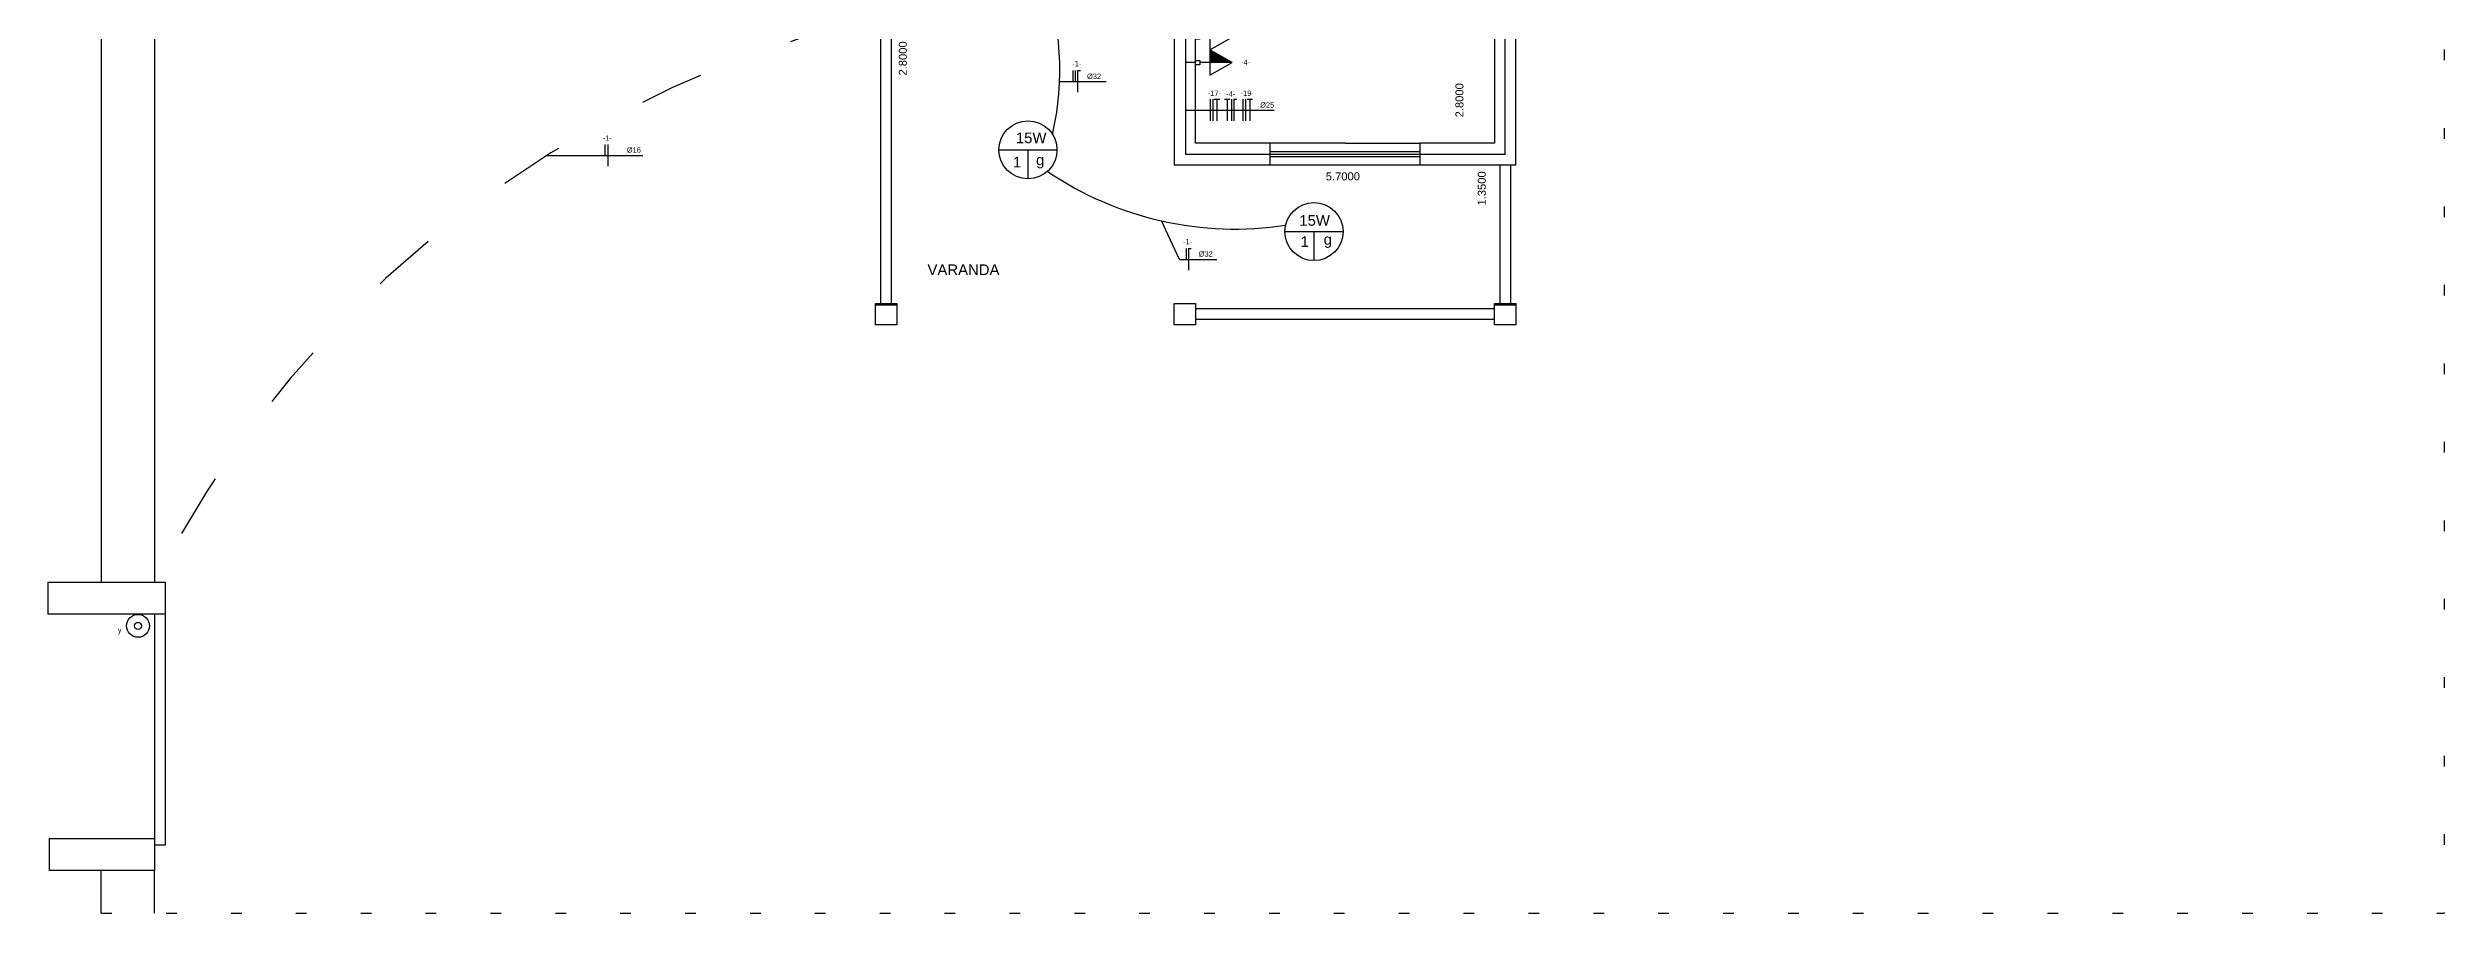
# Model space of a CAD drawing. Header units: millimetres. Extents: x 1243.1 to 1287.5, y 2013.3 to 2037.6.
# Drawn here: x 1244.41 to 1266.87, y 2013.31 to 2021.41 of the extents above; entities that cross this region are included whole.
import ezdxf

# ---------------------------------------------------------------- set-up
doc = ezdxf.new("R2010")
doc.units = ezdxf.units.MM
doc.linetypes.add('ACAD_ISO03W100', pattern=[30, 12, -18])
doc.linetypes.add('PONTO', pattern=[6.35, 0, -6.35])
for name, color, linetype in [('Auxiliar', 254, 'Continuous'), ('Cerca Viva', 8, 'Continuous'), ('Condutores', 4, 'Continuous'), ('Cotas', 7, 'Continuous'), ('Eletrodutos', 1, 'Continuous'), ('Eletrodutos chão', 1, 'ACAD_ISO03W100'), ('Interruptores', 3, 'Continuous'), ('Janelas', 9, 'Continuous'), ('Paredes', 8, 'Continuous'), ('Paredes baixas', 8, 'Continuous'), ('Paredes Imaginárias', 8, 'PONTO'), ('Pontos de luz', 5, 'Continuous'), ('Textos', 7, 'Continuous'), ('Tomadas', 4, 'Continuous')]:
    doc.layers.add(name, color=color, linetype=linetype)
doc.styles.get("Standard").update_dxf_attribs({"font": 'arial.ttf'})
doc.dimstyles.new('Cópia de Standard', dxfattribs={"dimtxt": 0.075, "dimasz": 0.18, "dimexe": 0.18, "dimexo": 0.0625, "dimgap": 0.084, "dimtad": 1, "dimjust": 1, "dimdec": 4, "dimzin": 0, "dimdsep": 46, "dimtxsty": 'Standard', "dimblk": 'NONE', "dimcen": 0.09, "dimse1": 1, "dimse2": 1, "dimsd1": 1, "dimsd2": 1, "dimadec": 0, "dimazin": 0, "dimtfac": 1, "dimtdec": 4, "dimtofl": 0, "dimtmove": 0, "dimatfit": 3, "dimldrblk": 'NONE', "dimfxl": 1, "dimtolj": 1, "dimtzin": 0, "dimarcsym": 0})
pattern_1 = [(360, (-21.785, 0.336), (2e-15, 6.985), [5.08, -1.905]), (90, (-21.785, 0.336), (-6.985, 2e-15), [5.08, -1.905])]

# ---------------------------------------------------------------- blocks, each defined once
blk = doc.blocks.new('J3')
at = {"layer": 'Janelas'}
for p, q in [((-0.7, -0.2), (-0.7, 0)), ((0, 0), (-0.7, 0)), ((0, 0), (0.7, 0)), ((-0.7, -0.075), (0, -0.075)), ((0.7, -0.125), (-0.7, -0.125)), ((-0.7, -0.2), (0.7, -0.2)), ((0, -0.075), (0.7, -0.075)), ((0.7, 0), (0.7, -0.2))]:
    blk.add_line(p, q, dxfattribs=at)
blk = doc.blocks.new('Tomada Média')
blk.add_hatch(color=256).paths.add_polyline_path([(0, 0.341), (-0.119, 0.134), (0, 0.134)])
for p, q in [((0, 0.341), (0, 0.134)), ((-0.02, 0.04), (0.02, 0.04)), ((-0.02, 0), (-0.02, 0.04)), ((0.02, 0), (-0.02, 0)), ((0, 0.134), (0, 0.04)), ((0.02, 0.04), (0.02, 0))]:
    blk.add_line(p, q)
blk.add_lwpolyline([(0, 0.341), (-0.119, 0.134), (0.119, 0.134)], close=True)
blk = doc.blocks.new('NEUTRO')
at = {"layer": 'Eletrodutos'}
for q in [(0, -0.102), (0.026, 0.102)]:
    blk.add_line((0, 0.102), q, dxfattribs=at)
blk = doc.blocks.new('RETORNO')
at = {"layer": 'Eletrodutos'}
blk.add_line((0, 0.051), (0, -0.051), dxfattribs=at)
blk = doc.blocks.new('Interruptor Simples')
at = {"layer": 'Interruptores'}
blk.add_circle((0, 0.107), 0.107, dxfattribs=at)
blk = doc.blocks.new('FASE')
at = {"layer": 'Eletrodutos'}
blk.add_line((0, 0.102), (0, -0.102), dxfattribs=at)
blk = doc.blocks.new('PE')
at = {"layer": 'Eletrodutos'}
for p, q in [((-0.026, 0.102), (0, 0.102)), ((0, 0.102), (0, -0.102)), ((0, 0.102), (0.026, 0.102))]:
    blk.add_line(p, q, dxfattribs=at)
blk = doc.blocks.new('*D81')
at = {"layer": 'Defpoints', "color": 0, "transparency": 16777216}
for p in [(1257.965, 2020.32), (1257.97, 2020.32), (1257.965, 2018.97)]:
    blk.add_point(p, dxfattribs=at)
at = {"layer": 'Cotas', "color": 0, "transparency": 16777216, "insert": (1257.847, 2020.097), "char_height": 0.075, "attachment_point": 5, "rotation": 90}
blk.add_mtext('\\A1;1.3500', dxfattribs=at)
blk = doc.blocks.new('_None')
blk = doc.blocks.new('*D82')
at = {"layer": 'Defpoints', "color": 0, "transparency": 16777216}
for p in [(1252.295, 2020.446), (1257.995, 2020.446), (1252.295, 2020.087)]:
    blk.add_point(p, dxfattribs=at)
at = {"layer": 'Cotas', "color": 0, "transparency": 16777216, "insert": (1256.545, 2020.21), "char_height": 0.075, "attachment_point": 5}
blk.add_mtext('\\A1;5.7000', dxfattribs=at)
blk = doc.blocks.new('*D83')
at = {"layer": 'Defpoints', "color": 0, "transparency": 16777216}
for p in [(1252.315, 2021.82), (1252.315, 2019.02), (1252.543, 2019.02)]:
    blk.add_point(p, dxfattribs=at)
at = {"layer": 'Cotas', "color": 0, "transparency": 16777216, "insert": (1252.421, 2021.315), "char_height": 0.075, "attachment_point": 5, "rotation": 90}
blk.add_mtext('\\A1;2.8000', dxfattribs=at)
blk = doc.blocks.new('*D85')
at = {"layer": 'Defpoints', "color": 0, "transparency": 16777216}
for p in [(1255.165, 2024.67), (1255.165, 2020.52), (1255.405, 2020.52)]:
    blk.add_point(p, dxfattribs=at)
at = {"layer": 'Cotas', "color": 0, "transparency": 16777216, "insert": (1255.283, 2023.181), "char_height": 0.075, "attachment_point": 5, "rotation": 90}
blk.add_mtext('\\A1;4.1500', dxfattribs=at)
blk = doc.blocks.new('*D86')
at = {"layer": 'Defpoints', "color": 0, "transparency": 16777216}
for p in [(1257.515, 2023.528), (1257.515, 2020.728), (1257.76, 2020.728)]:
    blk.add_point(p, dxfattribs=at)
at = {"layer": 'Cotas', "color": 0, "transparency": 16777216, "insert": (1257.638, 2020.923), "char_height": 0.075, "attachment_point": 5, "rotation": 90}
blk.add_mtext('\\A1;2.8000', dxfattribs=at)

msp = doc.modelspace()

# ---------------------------------------------------------------- hatches: boundary and pattern name
at = {"layer": 'Interruptores'}
h = msp.add_hatch(dxfattribs=at)
h.set_pattern_fill('ANGLE', color=256)
h.set_pattern_definition([(0, (0, 0), (0, 6.985), [5.08, -1.905]), (90, (0, 0), (-6.985, 4e-16), [5.08, -1.905])])
h.paths.add_polyline_path([(1266.11794, 2015.57511, 1), (1266.18408, 2015.57511, 1)])
at = {"layer": 'Paredes baixas'}
h = msp.add_hatch(dxfattribs=at)
h.set_pattern_fill('ANGLE', color=256)
h.set_pattern_definition(pattern_1)
h.paths.add_polyline_path([(1252.16524, 2018.81967), (1252.36524, 2018.81967), (1252.36524, 2019.01967), (1252.16524, 2019.01967)])
h = msp.add_hatch(dxfattribs=at)
h.set_pattern_fill('ANGLE', color=256)
h.set_pattern_definition(pattern_1)
h.paths.add_polyline_path([(1254.96524, 2018.81967), (1255.16524, 2018.81967), (1255.16524, 2019.01967), (1254.96524, 2019.01967)])
h.paths.add_polyline_path([(1257.96524, 2018.81967), (1258.16524, 2018.81967), (1258.16524, 2019.01967), (1257.96524, 2019.01967)])

# ---------------------------------------------------------------- linework, layer by layer
at = {"layer": 'Auxiliar'}
for p, q in [((1244.40906, 2016.40832), (1244.40906, 2016.10832)), ((1245.40906, 2016.10832), (1245.40906, 2014.00832)), ((1245.50906, 2016.10832), (1245.50906, 2014.00832)), ((1244.42118, 2014.00832), (1244.42118, 2013.70832)), ((1245.40906, 2014.00832), (1245.40906, 2013.70832)), ((1245.50906, 2013.94511), (1245.40906, 2013.94511)), ((1245.50906, 2014.00832), (1245.50906, 2013.94511))]:
    msp.add_line(p, q, dxfattribs=at)
for points in [[(1244.40906, 2016.40832), (1245.50906, 2016.40832), (1245.50906, 2016.10832), (1244.40906, 2016.10832)], [(1244.42118, 2014.00832), (1245.40906, 2014.00832)], [(1245.40906, 2013.70832), (1244.42118, 2013.70832)]]:
    msp.add_lwpolyline(points, dxfattribs=at)
at = {"layer": 'Cerca Viva'}
for p, q in [((1244.90906, 2016.80834), (1244.90906, 2016.40832)), ((1245.40906, 2016.80834), (1245.40906, 2016.40832)), ((1244.90906, 2013.30829), (1244.90906, 2013.70832)), ((1245.40906, 2013.30829), (1245.40906, 2013.70832))]:
    msp.add_line(p, q, dxfattribs=at)
for points in [[(1244.90906, 2024.36878), (1244.90906, 2016.80834)], [(1245.40906, 2024.36878), (1245.40906, 2016.80834)]]:
    msp.add_lwpolyline(points, dxfattribs=at)
at = {"layer": 'Condutores'}
for p, q in [((1253.88971, 2021.10009), (1254.32542, 2021.10009)), ((1255.0687, 2020.83115), (1255.74936, 2020.83115)), ((1255.74936, 2020.83115), (1255.90046, 2020.83115)), ((1249.08395, 2020.40629), (1249.98386, 2020.40629)), ((1255.01335, 2019.43259), (1254.84496, 2019.79342)), ((1255.01335, 2019.43259), (1255.36284, 2019.43259))]:
    msp.add_line(p, q, dxfattribs=at)
at = {"layer": 'Eletrodutos'}
for p, q in [((1255.0687, 2023.17373), (1255.0687, 2020.41967)), ((1258.06524, 2020.41967), (1258.06524, 2022.76171)), ((1255.16524, 2021.27619), (1255.0687, 2021.27619)), ((1255.0687, 2020.41967), (1258.06524, 2020.41967))]:
    msp.add_line(p, q, dxfattribs=at)
for centre, radius, start, end in [((1251.12644, 2021.21416), 2.76563, 347.246765, 19.256152), ((1255.53385, 2022.8438), 3.1272, 235.812418, 278.735349)]:
    msp.add_arc(centre, radius, start, end, dxfattribs=at)
at = {"layer": 'Eletrodutos chão', "ltscale": 0.05}
msp.add_arc((1254.56446, 2011.66945), 10.3135, 96.394173, 154.50747, dxfattribs=at)
at = {"layer": 'Interruptores'}
msp.add_circle((1245.2536, 2015.99864), 0.03307, dxfattribs=at)
at = {"layer": 'Paredes'}
msp.add_line((1257.96524, 2020.31967), (1258.16524, 2020.31967), dxfattribs=at)
for points in [[(1255.86524, 2020.51967), (1255.16524, 2020.51967), (1255.16524, 2024.66967), (1257.16524, 2024.66967)], [(1257.86524, 2024.66967), (1257.96524, 2024.66967), (1257.96524, 2021.81967), (1257.96524, 2020.51967), (1257.26524, 2020.51967)], [(1254.56524, 2021.81967), (1254.96524, 2021.81967), (1254.96524, 2020.31967), (1255.86524, 2020.31967)], [(1258.16524, 2020.31967), (1258.16524, 2021.81967), (1258.86524, 2021.81967)], [(1257.26524, 2020.31967), (1257.96524, 2020.31967)]]:
    msp.add_lwpolyline(points, dxfattribs=at)
at = {"layer": 'Paredes baixas'}
for p, q in [((1252.31524, 2019.01967), (1252.31524, 2021.81967)), ((1258.01524, 2020.31967), (1258.01524, 2019.01967)), ((1257.96524, 2018.96967), (1255.16524, 2018.96967))]:
    msp.add_line(p, q, dxfattribs=at)
for points in [[(1252.21524, 2019.01967), (1252.21524, 2021.81967)], [(1258.11524, 2020.31967), (1258.11524, 2019.01967)], [(1257.96524, 2018.86967), (1255.16524, 2018.86967)]]:
    msp.add_lwpolyline(points, dxfattribs=at)
for points in [[(1252.16524, 2019.01967), (1252.36524, 2019.01967), (1252.36524, 2018.81967), (1252.16524, 2018.81967)], [(1254.96524, 2019.01967), (1255.16524, 2019.01967), (1255.16524, 2018.81967), (1254.96524, 2018.81967)], [(1257.96524, 2019.01967), (1258.16524, 2019.01967), (1258.16524, 2018.81967), (1257.96524, 2018.81967)]]:
    msp.add_lwpolyline(points, close=True, dxfattribs=at)
at = {"layer": 'Paredes Imaginárias', "ltscale": 0.1}
msp.add_line((1266.86538, 2037.56759), (1266.86538, 2013.30829), dxfattribs=at)
at = {"layer": 'Paredes Imaginárias'}
msp.add_line((1257.26524, 2020.31967), (1257.96524, 2020.31967), dxfattribs=at)
at = {"layer": 'Paredes Imaginárias', "ltscale": 0.08}
msp.add_line((1244.90906, 2013.30829), (1266.86538, 2013.30829), dxfattribs=at)
at = {"layer": 'Pontos de luz'}
for p, q in [((1253.32154, 2020.45841), (1253.86582, 2020.45841)), ((1253.59368, 2020.45841), (1253.59368, 2020.18627)), ((1256.0021, 2019.69292), (1256.54638, 2019.69292)), ((1256.27424, 2019.69292), (1256.27424, 2019.42078))]:
    msp.add_line(p, q, dxfattribs=at)
for centre in [(1253.59368, 2020.45841), (1256.27424, 2019.69292)]:
    msp.add_circle(centre, 0.27214, dxfattribs=at)

# ---------------------------------------------------------------- block references
at = {"layer": 'Eletrodutos'}
for name, p in [('RETORNO', (1254.01407, 2021.15117)), ('RETORNO', (1254.03769, 2021.15117)), ('NEUTRO', (1254.05934, 2021.10009)), ('FASE', (1255.30074, 2020.83115)), ('FASE', (1255.32659, 2020.83115)), ('PE', (1255.36528, 2020.83115)), ('PE', (1255.46135, 2020.83115)), ('FASE', (1255.50278, 2020.83115)), ('NEUTRO', (1255.52426, 2020.83115)), ('FASE', (1255.60813, 2020.83115)), ('FASE', (1255.63398, 2020.83115)), ('PE', (1255.67268, 2020.83115)), ('RETORNO', (1249.62834, 2020.45737)), ('FASE', (1249.65605, 2020.40629)), ('RETORNO', (1255.07687, 2019.48366)), ('NEUTRO', (1255.09852, 2019.43259))]:
    msp.add_blockref(name, p, dxfattribs=at)
at = {"layer": 'Interruptores'}
msp.add_blockref('Interruptor Simples', (1245.2536, 2015.89208), dxfattribs=at)
at = {"layer": 'Janelas'}
msp.add_blockref('J3', (1256.56524, 2020.51967), dxfattribs=at)
at = {"layer": 'Tomadas', "rotation": 269.9999999999999}
for p in [(1255.16524, 2021.5145), (1255.16524, 2021.27619)]:
    msp.add_blockref('Tomada Média', p, dxfattribs=at)

# ---------------------------------------------------------------- texts
at = {"layer": 'Textos', "attachment_point": 1}
for s, width, heights, insert, char_height in [('\\pxi-3,l4,t4;-4-', 0.1689595, [0.06656], (1255.54051, 2021.30455), 0.05), ('\\pxi-3,l4,t4;-1-', 0.1689595, [0.06656], (1253.95884, 2021.29214), 0.05), ('%%C32', 0.1689595, [0.06656], (1254.14735, 2021.17289), 0.05), ('\\pxi-3,l4,t4;-17-', 0.1689595, [0.06656], (1255.22896, 2021.01406), 0.05), ('\\pxi-3,l4,t4;-4-', 0.1689595, [0.06656], (1255.40132, 2021.00674), 0.05), ('\\pxi-3,l4,t4;-19-', 0.1689595, [0.06656], (1255.53635, 2021.01406), 0.05), ('%%C25', 0.1689595, [0.06656], (1255.76971, 2020.90402), 0.05), ('\\pxi-3,l4,t4;15W', 0.1689595, [0.06656], (1253.38055, 2020.62109), 0.1), ('\\pxi-3,l4,t4;-1-', 0.1689595, [0.06656], (1249.55852, 2020.59325), 0.05), ('%%C16', 0.1689595, [0.06656], (1249.83435, 2020.48309), 0.05), ('\\pxi-3,l4,t4;1', 0.1689595, [0.06656], (1253.35293, 2020.39333), 0.1), ('\\pxi-3,l4,t4;g', 0.1462688, [0.02586], (1253.56986, 2020.41442), 0.1), ('\\pxi-3,l4,t4;15W', 0.1689595, [0.06656], (1256.03707, 2019.84777), 0.1), ('\\pxi-3,l4,t4;-1-', 0.1689595, [0.06656], (1254.99801, 2019.62464), 0.05), ('%%C32', 0.1689595, [0.06656], (1255.19315, 2019.50819), 0.05), ('\\pxi-3,l4,t4;1', 0.1689595, [0.06656], (1256.04873, 2019.64889), 0.1), ('\\pxi-3,l4,t4;g', 0.1462688, [0.02586], (1256.26566, 2019.66998), 0.1), ('VARANDA', 2.0451877, [0.42047], (1252.65199, 2019.38563), 0.1), ('\\pxi-3,l4,t4;y', 0.1462688, [0.02586], (1245.01392, 2015.98395), 0.05)]:
    msp.add_mtext_dynamic_manual_height_columns(s, width=width, gutter_width=12.5, heights=heights, dxfattribs=dict(at, insert=insert, char_height=char_height))

# ---------------------------------------------------------------- dimensions: what is measured, and where the dimension line sits
at = {"layer": 'Cotas'}
for base, p1, p2, angle, picture, middle in [((1255.4048, 2020.51967), (1255.16524, 2024.66967), (1255.16524, 2020.51967), 90, '*D85', (1255.4048, 2023.18131)), ((1257.76009, 2020.7283), (1257.5148, 2023.5283), (1257.5148, 2020.7283), 270, '*D86', (1257.76009, 2020.9231)), ((1257.96969, 2020.31967), (1257.96524, 2018.96967), (1257.96524, 2020.31967), 90, '*D81', (1257.96969, 2020.097))]:
    dim = msp.add_linear_dim(base=base, p1=p1, p2=p2, angle=angle, dimstyle='Cópia de Standard', dxfattribs=at)
    dim.commit()
    dim.dimension.update_dxf_attribs({"geometry": picture, "text_midpoint": middle, "dimtype": 160})
dim = msp.add_linear_dim(base=(1252.54338, 2019.01967), p1=(1252.31524, 2021.81967), p2=(1252.31524, 2019.01967), angle=90, dimstyle='Cópia de Standard', dxfattribs=at)
dim.commit()
dim.dimension.update_dxf_attribs({"geometry": '*D83', "text_midpoint": (1252.42109, 2021.31548)})
dim = msp.add_linear_dim(base=(1252.29546, 2020.08739), p1=(1257.99546, 2020.44619), p2=(1252.29546, 2020.44619), dimstyle='Cópia de Standard', dxfattribs=at)
dim.commit()
dim.dimension.update_dxf_attribs({"geometry": '*D82', "text_midpoint": (1256.54546, 2020.08739), "dimtype": 160})

doc.saveas('drawing.dxf')
